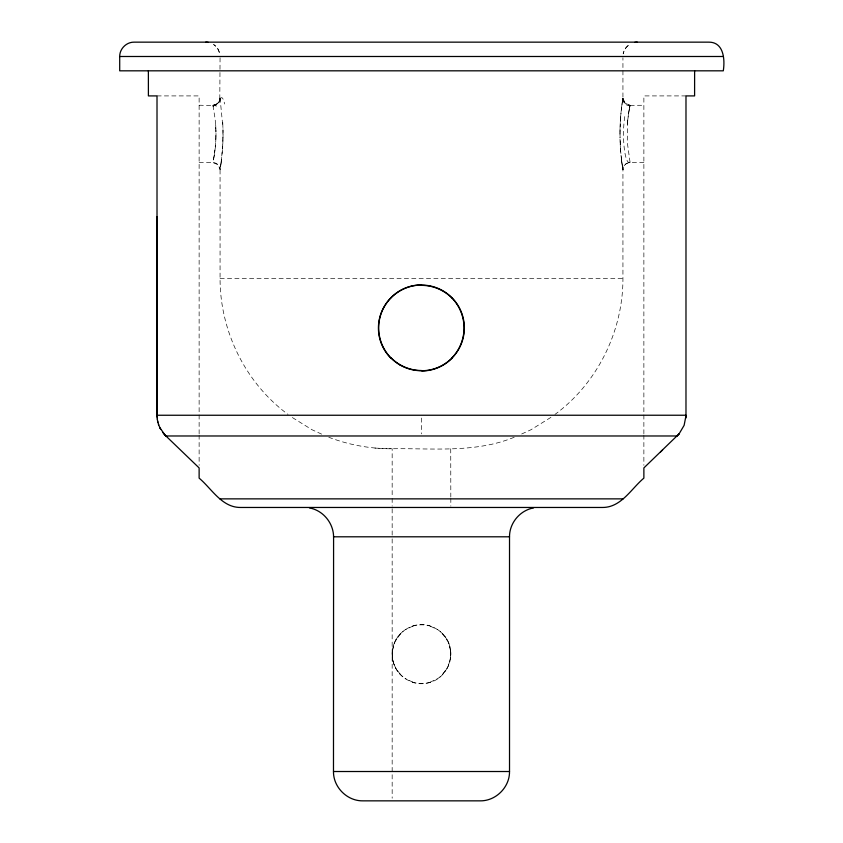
<?xml version="1.0" encoding="UTF-8"?>
<svg xmlns="http://www.w3.org/2000/svg" width="843" height="843" viewBox="0 0 843 843"><rect width="100%" height="100%" fill="white"/><g stroke="black" fill="none" stroke-linecap="round" stroke-linejoin="round"><path stroke-width="0.63" stroke-dasharray="4.21 3.16" d="M619.942 133.289L620.627 151.066M619.942 132.604L619.995 128.937M223.026 138.052L223.058 133.289M215.956 137.219L215.998 133.405M222.995 139.401L223.005 138.726M620.005 128.336L621.028 112.33M215.945 137.757L215.566 144.638M222.973 140.075L222.752 145.386M643.873 162.551L630.1 162.583C626.275 162.488 622.84 165.913 622.935 169.749L622.935 278.622C623.009 331.173 597.402 383.228 554.979 414.419M620.237 122.583L619.974 137.978M620.279 121.866L620.522 118.115M222.721 146.039L222.636 147.325M222.594 147.968L222.51 149.222M221.024 163.405L222.71 146.166L223.005 128.937M627.35 124.279L628.13 116.64M222.457 149.959L221.54 159.38M620.564 117.504L621.312 109.653M215.523 145.154L215.281 147.63M220.065 57.788L219.791 100.032L220.076 98.094L222.995 128.336M627.603 121.276L627.255 142.035L630.09 162.53A7.165 7.165 0 0 0 622.935 169.749L622.608 167.736M627.656 120.791L628.899 111.518M621.08 111.771L622.397 101.434M215.239 148.115L213.89 157.504M621.386 109.01L621.481 108.199M221.488 159.864L221.372 160.802M621.544 107.683L622.155 103.078M450.689 657.087L448.002 666.739L442.248 674.895M221.309 161.266L221.193 162.151M221.14 162.583L220.065 169.738L220.065 278.622C219.991 331.173 245.598 383.228 288.021 414.419M628.183 116.197L628.604 113.341M220.971 163.795L220.866 164.554M220.824 164.891L220.603 166.345M622.208 102.698L622.608 100.106M214.428 154.28L215.745 142.14L215.945 129.927M220.581 166.535L220.476 167.177M622.44 101.139L622.692 99.537M220.392 167.736L220.308 168.294M214.364 154.669L214.248 155.428M622.671 99.653L622.903 98.231M622.703 99.453L622.819 98.747M628.667 112.93L629.552 107.925M199.127 162.551L212.9 162.583A7.165 7.165 0 0 1 220.065 169.749L220.181 169.064M214.185 155.786L212.91 162.53L217.968 164.68L220.034 169.106M628.962 111.128L629.3 109.242M213.837 157.81L213.679 158.695M213.627 158.99L213.458 159.854M629.352 108.937L629.763 106.861M629.595 107.693L630.1 105.259A7.165 7.165 0 0 1 622.935 98.062L622.935 57.788M630.037 105.512L629.795 106.692M629.953 105.944L629.963 105.86A7.165 6.986 9.5 0 1 622.787 98.958M630.069 105.364L643.873 105.259M630.079 105.322L625.032 103.131L622.966 98.705L625.032 103.141M400.752 633.409C389.477 644.21 389.477 664.094 400.752 674.895A30.095 29.61 -27 0 0 405.167 678.583M550.932 417.359L530.921 429.772L521.374 434.124M514.188 437.254C474.894 453.45 431.532 447.991 390.235 448.782C369.266 448.624 348.391 444.767 328.812 437.254M412.912 626.096L405.188 629.763A30.095 29.537 18.7 0 0 400.773 633.441L394.998 641.576L392.311 651.228A27.629 25.859 90 0 0 392.28 657.087C393.418 669.721 403.565 680.828 416.073 682.999A21.223 15.005 0 0 0 426.927 682.999C449.435 679.88 458.834 648.657 442.248 633.409A30.095 29.61 -27 0 0 437.833 629.732L430.088 626.096M430.088 682.219L437.812 678.541A30.095 29.537 18.7 0 0 442.227 674.874L447.127 668.446L449.214 663.789A57.303 40.517 0 0 0 450.826 654.157A57.303 40.517 0 0 0 449.214 644.516C445.852 634.758 437.096 627.15 426.927 625.316A21.223 15.005 0 0 0 416.073 625.316C405.904 627.139 397.158 634.768 393.786 644.516A57.303 40.517 0 0 0 392.174 654.157A57.303 40.517 0 0 0 393.786 663.799L395.873 668.446L400.762 674.906M199.127 105.259C205.355 104.88 218.737 108.42 220.034 98.705L219.96 99.474L220.107 98.283M157.009 95.912L199.127 95.912L199.127 433.755M685.991 95.912L643.873 95.912L643.873 433.755M220.065 278.622L622.935 278.622M374.945 448.097L392.164 448.782L392.164 497.033M412.912 682.219L405.188 678.541M321.626 434.124L312.079 429.772L292.068 417.359M442.238 633.409L448.002 641.576L450.689 651.228M624.537 102.583L622.935 98.062M212.921 105.322L212.91 105.28A7.165 7.165 0 0 0 220.065 98.062M212.973 105.596L215.197 119.358L215.998 132.867M212.994 105.702L213.047 105.923A7.165 6.986 -9.5 0 0 220.213 98.958L220.181 98.747M622.924 169.706L622.808 169M622.629 167.905L622.534 167.262M622.419 166.535L622.577 167.557M622.524 167.177L622.029 163.784M622.334 165.923L622.187 164.912M622.134 164.554L621.523 159.896M621.976 163.405L621.86 162.583M621.807 162.151L621.691 161.266M621.628 160.802L620.543 149.959M621.46 159.38L620.69 151.772M620.49 149.222L620.406 147.968M215.692 124.848L215.924 129.453M620.364 147.325L620.279 146.039M620.248 145.386L620.185 144.069M222.763 122.583L223.058 132.604M620.153 143.405L619.995 138.726M450.731 448.782L450.815 497.033M450.826 498.339L450.836 506.158M643.873 435.062L643.873 465.304M421.5 418.054L421.5 433.882M392.164 498.339L392.164 506.158M392.164 508.772L392.164 537.592M392.164 538.898L392.164 798.226M199.127 435.062L199.127 465.304M450.636 651.239A27.629 25.764 -90 0 1 450.636 657.076M412.849 625.896A28.009 26.85 -1.7 0 1 430.172 625.864M430.151 682.409A28.009 26.85 -1.7 0 1 412.828 682.451M630.09 162.162A28.43 5.701 -89.9 0 1 624.147 147.262A28.43 5.701 -89.9 0 1 625.148 114.374M213.079 106.46A28.662 5.29 89.7 0 1 217.252 108.705M220.213 98.968A35.079 5.216 89.8 0 1 224.617 104.026M623.483 52.54L623.177 53.878A14.342 14.342 0 0 1 629.426 44.489L626.138 47.45L623.483 52.54M219.559 100.707L219.264 101.36L219.57 100.717M218.895 101.982L217.42 103.626L218.895 102.003M216.82 104.068L216.187 104.427L216.82 104.079M215.534 104.732L214.87 104.953L215.545 104.743M214.206 105.112L213.542 105.206L214.206 105.122M214.765 45.353L213.574 44.489A14.342 14.342 0 0 1 219.823 53.878L217.726 48.641L214.765 45.353"/><path stroke-width="1.26" d="M119.706 56.492L119.706 70.823L723.294 70.823C725.033 59.779 723.926 42.087 708.858 42.15L134.048 42.15C126.387 42.045 119.59 48.82 119.706 56.492L723.294 56.492M157.009 216.546L157.072 417.064M533.514 507.95C519.973 510.363 509.414 523.039 509.52 536.801L509.52 771.514C509.752 787.193 495.853 801.082 480.173 800.85L362.827 800.85C347.147 801.082 333.248 787.193 333.48 771.514L333.586 536.801C333.47 523.06 323.08 510.363 309.486 507.95M679.079 433.882L684.126 425.336L685.981 415.725L685.991 95.912L694.6 95.912L694.621 70.823M685.939 416.895L685.991 415.23L157.009 415.251L157.009 95.912L148.4 95.912L148.379 70.823M685.907 417.39L685.844 418.054M160.044 428.023L165.291 435.378L199.127 467.928L199.127 478.129C211.772 488.729 221.867 507.634 240.613 507.465L602.387 507.465C621.133 507.634 631.228 488.729 643.873 478.129L643.873 467.928L679.068 433.882M678.963 434.008L678.394 434.64M678.288 434.767L677.224 435.863M660.512 451.974L662.587 449.983M165.892 435.979L677.108 435.979M219.865 498.866L623.135 498.866M333.48 536.801L509.52 536.801M333.48 771.514L509.52 771.514M165.649 435.747L164.838 434.893M164.722 434.767L163.932 433.882M163.816 433.745L162.857 432.554M160.771 429.393L160.202 428.339M158.684 424.851L160.044 428.023M158.463 424.198L158.695 424.861M158.526 424.377L157.883 422.227M157.894 422.238L157.725 421.563M157.736 421.574L157.578 420.889M157.588 420.91L157.272 419.055M157.272 419.066L157.072 417.053M157.04 416.4L157.009 415.251M205.734 42.15A14.342 14.342 0 0 1 208.337 42.392M634.663 42.392A14.342 14.342 0 0 1 637.266 42.15M451.711 297.727A42.708 42.066 -90 0 1 451.711 358.149M451.869 358.307A42.719 42.572 29.2 0 1 421.848 371.004M421.5 370.53A42.708 42.129 0 0 1 391.331 358.106M391.078 358.359A42.708 42.561 -59.6 0 1 391.152 297.59M391.131 297.568A42.719 42.582 29 0 1 421.5 284.881M421.837 285.356A42.73 42.139 0 0 1 451.669 297.758M400.077 365.008A42.845 42.845 0 0 0 464.345 327.906A42.845 42.845 0 0 0 400.077 290.793A42.845 42.845 0 0 0 400.077 365.008"/></g></svg>
